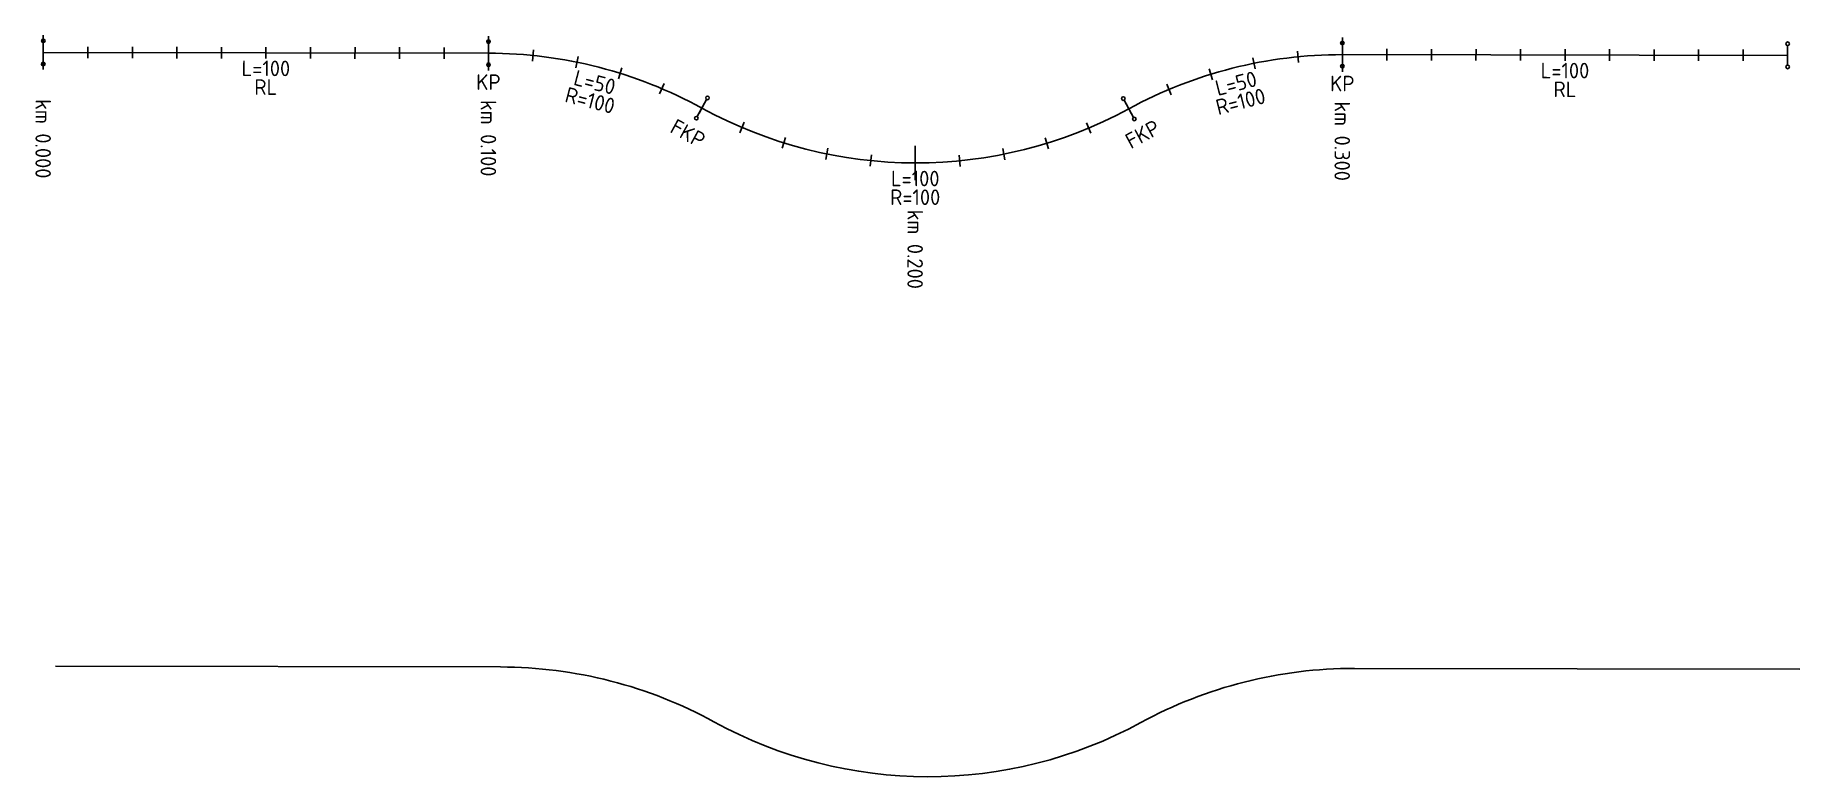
# Model space of a CAD drawing. Header units: metres. Extents: x 251 to 647, y 8 to 175.
import ezdxf

# ---------------------------------------------------------------- set-up
doc = ezdxf.new("R2010")
doc.units = ezdxf.units.M
doc.layers.add('JBTFE_ANNOTATIONS_GEOMETRY', color=2, linetype='Continuous', true_color=0xffff00)
doc.layers.add('JBTFE_ANNOTATIONS_MILEAGE', color=2, linetype='Continuous', true_color=0xffff00)
doc.layers.add('JBTOB_KO_SPO', color=2, linetype='Continuous')
doc.styles.add('RC-STANDARD', font='iso3098.shx')

# ---------------------------------------------------------------- blocks, each defined once
blk = doc.blocks.new('*Z1', base_point=(268.42, -1490.37))
at = {"color": 0}
for p, q in [((72.53, -1476.94), (72.54, -1472.54)), ((172.53, -1477.11), (172.54, -1472.71)), ((364.3, -1477.43), (364.31, -1473.03)), ((464.3, -1477.59), (464.31, -1473.19)), ((219.4, -1489.16), (221.51, -1485.3)), ((317.39, -1489.32), (315.29, -1485.46))]:
    blk.add_line(p, q, dxfattribs=at)
for centre in [(72.54, -1472.14), (172.54, -1472.31), (364.31, -1472.63), (464.31, -1472.79), (72.53, -1477.34), (172.53, -1477.51), (364.3, -1477.83), (464.3, -1477.99), (221.71, -1484.95), (315.1, -1485.1), (219.21, -1489.51), (317.58, -1489.67)]:
    blk.add_circle(centre, 0.4, dxfattribs=at)
at = {"color": 0, "char_height": 3.5, "attachment_point": 5, "style": 'RC-STANDARD'}
for s, insert, rotation in [('L=100', (122.53, -1478.32), 359.9041), ('L=100', (414.3, -1478.81), 359.9041), ('RL', (122.52, -1482.52), 359.9041), ('KP', (172.52, -1481.41), 359.9041), ('L=50', (196.4, -1481.45), 345.5801), ('L=50', (340.42, -1481.69), 14.228), ('KP', (364.29, -1481.73), 359.9041), ('RL', (414.29, -1483.01), 359.9041), ('R=100', (195.35, -1485.51), 345.5801), ('R=100', (341.45, -1485.76), 14.228), ('FKP', (217.33, -1492.93), 331.2562), ('FKP', (319.45, -1493.1), 28.552), ('L=100', (268.37, -1503.05), 359.9041), ('R=100', (268.36, -1507.25), 359.9041)]:
    blk.add_mtext(s, dxfattribs=dict(at, insert=insert, rotation=rotation))
blk = doc.blocks.new('*Z2', base_point=(262.52, -1499.22))
at = {"color": 0}
for p, q in [((72.53, -1478.59), (72.54, -1470.89)), ((82.53, -1476.04), (82.54, -1473.47)), ((92.53, -1476.06), (92.54, -1473.49)), ((102.53, -1476.07), (102.54, -1473.51)), ((112.53, -1476.09), (112.54, -1473.52)), ((122.53, -1476.11), (122.54, -1473.54)), ((132.53, -1476.12), (132.54, -1473.56)), ((142.53, -1476.14), (142.54, -1473.57)), ((152.53, -1476.16), (152.54, -1473.59)), ((162.53, -1476.17), (162.54, -1473.61)), ((172.53, -1478.76), (172.54, -1471.06)), ((364.3, -1479.08), (364.31, -1471.38)), ((374.3, -1476.53), (374.31, -1473.96)), ((384.3, -1476.54), (384.31, -1473.98)), ((394.3, -1476.56), (394.31, -1473.99)), ((404.3, -1476.58), (404.31, -1474.01)), ((414.3, -1476.59), (414.31, -1474.03)), ((424.3, -1476.61), (424.31, -1474.04)), ((434.3, -1476.63), (434.31, -1474.06)), ((444.3, -1476.64), (444.31, -1474.08)), ((454.3, -1476.66), (454.31, -1474.09)), ((182.39, -1476.7), (182.65, -1474.15)), ((192.14, -1478.19), (192.65, -1475.68)), ((344.69, -1478.45), (344.18, -1475.93)), ((354.45, -1476.99), (354.19, -1474.43)), ((201.7, -1480.65), (202.46, -1478.2)), ((210.96, -1484.05), (211.96, -1481.68)), ((325.85, -1484.24), (324.85, -1481.87)), ((335.12, -1480.87), (334.37, -1478.42)), ((219.84, -1488.35), (221.07, -1486.1)), ((316.95, -1488.52), (315.73, -1486.26)), ((228.95, -1492.77), (229.95, -1490.41)), ((238.45, -1496.26), (239.21, -1493.81)), ((298.31, -1496.36), (297.56, -1493.91)), ((307.83, -1492.9), (306.84, -1490.54)), ((248.26, -1498.78), (248.77, -1496.27)), ((258.27, -1500.31), (258.53, -1497.76)), ((268.37, -1503.4), (268.38, -1495.7)), ((278.49, -1500.34), (278.24, -1497.79)), ((288.5, -1498.85), (288, -1496.33))]:
    blk.add_line(p, q, dxfattribs=at)
at = {"color": 0, "char_height": 3.5, "attachment_point": 4, "rotation": 269.9041, "style": 'RC-STANDARD'}
for s, insert in [('km 0.000', (72.52, -1485.24)), ('km 0.100', (172.52, -1485.41)), ('km 0.300', (364.29, -1485.73)), ('km 0.200', (268.36, -1510.05))]:
    blk.add_mtext(s, dxfattribs=dict(at, insert=insert))

msp = doc.modelspace()

# ---------------------------------------------------------------- linework, layer by layer
at = {"color": 2}
msp.add_lwpolyline([(252.96, 171.05), (352.96, 170.88, -0.125655), (400.88, 158.56, 0.255342), (496.77, 158.4, -0.125655), (544.73, 170.56), (644.73, 170.4)], format="xyb", dxfattribs=at)
at = {"layer": 'JBTOB_KO_SPO', "flags": 128}
msp.add_lwpolyline([(255.67, 33.22), (355.67, 33.05, -0.125655), (403.59, 20.73, 0.255342), (499.48, 20.57, -0.125655), (547.44, 32.73), (647.44, 32.57)], format="xyb", dxfattribs=at)

# ---------------------------------------------------------------- block references
at = {"layer": 'JBTFE_ANNOTATIONS_GEOMETRY'}
msp.add_blockref('*Z1', (448.84, 155.42), dxfattribs=at)
at = {"layer": 'JBTFE_ANNOTATIONS_MILEAGE'}
msp.add_blockref('*Z2', (442.95, 146.57), dxfattribs=at)

doc.saveas('drawing.dxf')
